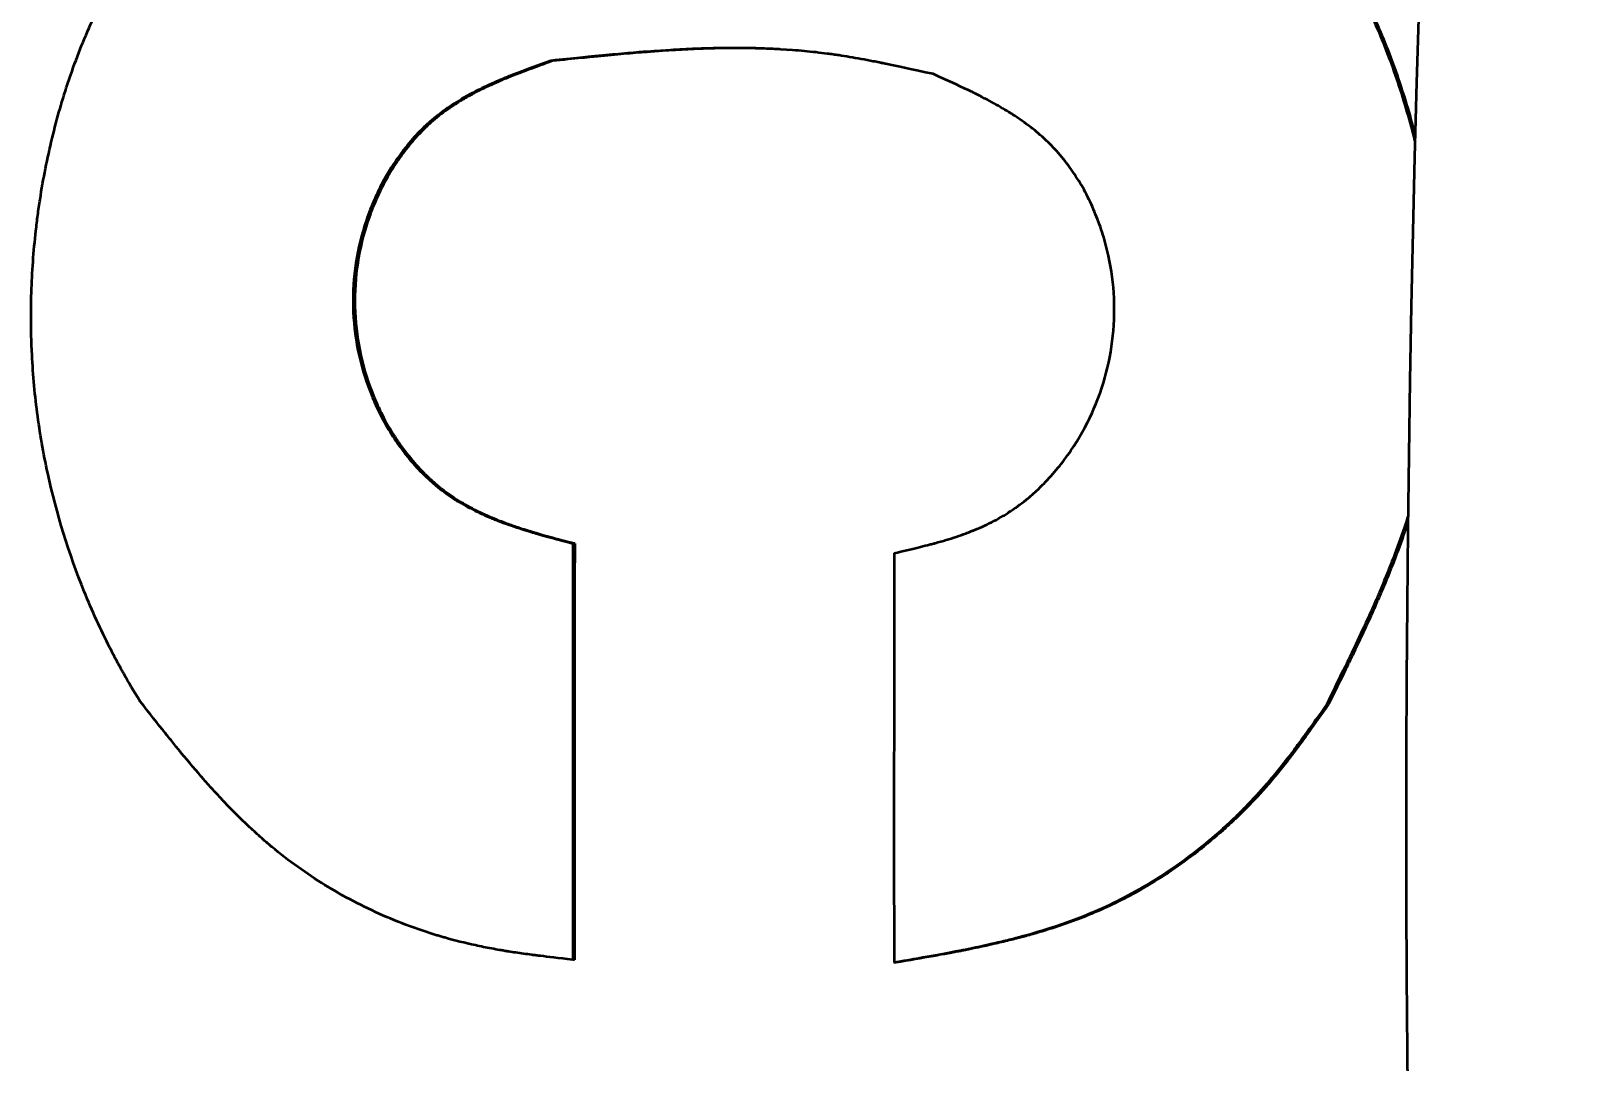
# Model space of a CAD drawing. Header units: millimetres. Extents: x 1510 to 10524, y 7125 to 13164.
# Drawn here: x 5035.53 to 5037.041, y 10710.47 to 10711.475 of the extents above; entities that cross this region are included whole.
import ezdxf

# ---------------------------------------------------------------- set-up
doc = ezdxf.new("R2010")
doc.units = ezdxf.units.MM
doc.header["$LTSCALE"] = 4
doc.layers.add('Visible (ISO)', color=7, linetype='Continuous', lineweight=50)

msp = doc.modelspace()

# ---------------------------------------------------------------- linework, layer by layer
at = {"layer": 'Visible (ISO)'}
for p, q in [((5036.0384, 10711.4457), (5036.0367, 10711.4458)), ((5036.0599, 10710.9751), (5036.0581, 10710.9752)), ((5036.7946, 10710.8184), (5036.7929, 10710.8184)), ((5036.0598, 10710.5694), (5036.0581, 10710.5693)), ((5036.3729, 10710.5665), (5036.3711, 10710.5665))]:
    msp.add_line(p, q, dxfattribs=at)
msp.add_arc((5062.5703, 10710.6982), 25.7, 159.16048, 200.83952, dxfattribs=at)
for centre, major_axis, ratio, start_param, end_param in [((5049.7792, 10710.6982), (0, -78.6783), 0.174396, 4.708869, 4.714027), ((5049.7234, 10710.6982), (0, -78.6683), 0.173686, 4.708869, 4.714027), ((5049.764, 10710.6982), (-0.0001, 76.875), 0.174216, 1.567316, 1.572509)]:
    msp.add_ellipse(centre, major_axis=major_axis, ratio=ratio, start_param=start_param, end_param=end_param, dxfattribs=at)
for points, knots in [([(5035.6363, 10710.8212), (5035.6299, 10710.8317), (5035.6248, 10710.8403), (5035.6211, 10710.847), (5035.6208, 10710.8474), (5035.6205, 10710.848), (5035.6201, 10710.8486), (5035.6198, 10710.8491), (5035.6195, 10710.8497), (5035.6192, 10710.8502), (5035.6186, 10710.8513), (5035.618, 10710.8524), (5035.6174, 10710.8535), (5035.6162, 10710.8557), (5035.615, 10710.8579), (5035.6138, 10710.8601), (5035.6115, 10710.8645), (5035.6092, 10710.8689), (5035.6069, 10710.8734), (5035.5978, 10710.8913), (5035.5895, 10710.9095), (5035.5819, 10710.9283), (5035.5668, 10710.9657), (5035.5549, 10711.0042), (5035.5463, 10711.0436), (5035.5442, 10711.0534), (5035.5423, 10711.0632), (5035.5405, 10711.0731), (5035.5388, 10711.0829), (5035.5373, 10711.0929), (5035.536, 10711.1028), (5035.5334, 10711.1227), (5035.5317, 10711.1428), (5035.5308, 10711.1631), (5035.5305, 10711.1682), (5035.5304, 10711.1731), (5035.5302, 10711.1782), (5035.5301, 10711.1832), (5035.53, 10711.1882), (5035.53, 10711.1932), (5035.53, 10711.2033), (5035.5301, 10711.2133), (5035.5305, 10711.2234), (5035.5312, 10711.2435), (5035.5328, 10711.2637), (5035.5352, 10711.2839), (5035.5358, 10711.2889), (5035.5364, 10711.2941), (5035.5371, 10711.2992), (5035.5379, 10711.3043), (5035.5386, 10711.3094), (5035.5394, 10711.3144), (5035.541, 10711.3245), (5035.5428, 10711.3345), (5035.5449, 10711.3444), (5035.5489, 10711.3642), (5035.5537, 10711.3837), (5035.5593, 10711.4027), (5035.5596, 10711.4039), (5035.56, 10711.4052), (5035.5604, 10711.4064), (5035.5608, 10711.4076), (5035.5611, 10711.4089), (5035.5615, 10711.4101), (5035.5623, 10711.4126), (5035.563, 10711.415), (5035.5638, 10711.4175), (5035.5654, 10711.4224), (5035.567, 10711.4273), (5035.5687, 10711.4321), (5035.572, 10711.4417), (5035.5756, 10711.4512), (5035.5793, 10711.4605), (5035.5868, 10711.4791), (5035.595, 10711.497), (5035.6041, 10711.5142), (5035.6052, 10711.5164), (5035.6063, 10711.5184), (5035.6074, 10711.5205), (5035.6086, 10711.5226), (5035.6097, 10711.5247), (5035.6109, 10711.5268), (5035.6133, 10711.5311), (5035.6157, 10711.5353), (5035.6183, 10711.5396), (5035.6233, 10711.5482), (5035.6287, 10711.5568), (5035.6345, 10711.5656), (5035.6348, 10711.5661), (5035.6351, 10711.5665), (5035.6354, 10711.567), (5035.6357, 10711.5675), (5035.6361, 10711.568), (5035.6364, 10711.5685), (5035.637, 10711.5694), (5035.6377, 10711.5704), (5035.6383, 10711.5714), (5035.6396, 10711.5734), (5035.641, 10711.5753), (5035.6423, 10711.5773), (5035.645, 10711.5813), (5035.6478, 10711.5853), (5035.6507, 10711.5893), (5035.6565, 10711.5975), (5035.6626, 10711.6058), (5035.6691, 10711.6143), (5035.6695, 10711.6149), (5035.6697, 10711.6152), (5035.6701, 10711.6157), (5035.6704, 10711.6161), (5035.6707, 10711.6165), (5035.6711, 10711.617), (5035.6717, 10711.6179), (5035.6724, 10711.6188), (5035.6731, 10711.6197), (5035.6745, 10711.6215), (5035.6759, 10711.6233), (5035.6773, 10711.6251), (5035.6802, 10711.6288), (5035.6832, 10711.6326), (5035.6863, 10711.6366), (5035.6926, 10711.6444), (5035.6993, 10711.6527), (5035.7065, 10711.6614), (5035.7065, 10711.6615), (5035.7065, 10711.6615), (5035.7066, 10711.6615), (5035.7068, 10711.6618), (5035.7073, 10711.6624), (5035.7077, 10711.6629), (5035.7082, 10711.6635), (5035.7086, 10711.664), (5035.7091, 10711.6646), (5035.7101, 10711.6658), (5035.7112, 10711.6672), (5035.7124, 10711.6686), (5035.7148, 10711.6715), (5035.7177, 10711.6749), (5035.7209, 10711.6787), (5035.7274, 10711.6864), (5035.7355, 10711.6961), (5035.7453, 10711.7076)], [0, 0, 0, 0, 0.03125, 0.03125, 0.03125, 0.033203, 0.033203, 0.033203, 0.035156, 0.035156, 0.035156, 0.039062, 0.039062, 0.039062, 0.046875, 0.046875, 0.046875, 0.0625, 0.0625, 0.0625, 0.125, 0.125, 0.125, 0.25, 0.25, 0.25, 0.28125, 0.28125, 0.28125, 0.3125, 0.3125, 0.3125, 0.375, 0.375, 0.375, 0.390625, 0.390625, 0.390625, 0.40625, 0.40625, 0.40625, 0.4375, 0.4375, 0.4375, 0.5, 0.5, 0.5, 0.515625, 0.515625, 0.515625, 0.53125, 0.53125, 0.53125, 0.5625, 0.5625, 0.5625, 0.625, 0.625, 0.625, 0.628906, 0.628906, 0.628906, 0.632812, 0.632812, 0.632812, 0.640625, 0.640625, 0.640625, 0.65625, 0.65625, 0.65625, 0.6875, 0.6875, 0.6875, 0.75, 0.75, 0.75, 0.757812, 0.757812, 0.757812, 0.765625, 0.765625, 0.765625, 0.78125, 0.78125, 0.78125, 0.8125, 0.8125, 0.8125, 0.814453, 0.814453, 0.814453, 0.816406, 0.816406, 0.816406, 0.820312, 0.820312, 0.820312, 0.828125, 0.828125, 0.828125, 0.84375, 0.84375, 0.84375, 0.875, 0.875, 0.875, 0.876953, 0.876953, 0.876953, 0.878906, 0.878906, 0.878906, 0.882812, 0.882812, 0.882812, 0.890625, 0.890625, 0.890625, 0.90625, 0.90625, 0.90625, 0.9375, 0.9375, 0.9375, 0.937744, 0.937744, 0.937744, 0.941406, 0.941406, 0.941406, 0.945312, 0.945312, 0.945312, 0.953125, 0.953125, 0.953125, 0.96875, 0.96875, 0.96875, 1, 1, 1, 1]), ([(5036.6862, 10711.7048), (5036.6947, 10711.6964), (5036.7017, 10711.6894), (5036.7071, 10711.6836), (5036.7075, 10711.6832), (5036.708, 10711.6827), (5036.7084, 10711.6823), (5036.7088, 10711.6818), (5036.7092, 10711.6813), (5036.7097, 10711.6809), (5036.7105, 10711.68), (5036.7114, 10711.6791), (5036.7122, 10711.6782), (5036.7139, 10711.6763), (5036.7156, 10711.6745), (5036.7173, 10711.6727), (5036.7206, 10711.669), (5036.7239, 10711.6652), (5036.7272, 10711.6614), (5036.7403, 10711.6463), (5036.7527, 10711.6307), (5036.7645, 10711.6144), (5036.788, 10711.5819), (5036.8088, 10711.5475), (5036.8265, 10711.5114), (5036.8309, 10711.5024), (5036.8351, 10711.4934), (5036.8391, 10711.4842), (5036.8432, 10711.4751), (5036.847, 10711.4658), (5036.8506, 10711.4565), (5036.8579, 10711.4378), (5036.8644, 10711.4188), (5036.8701, 10711.3993), (5036.873, 10711.3896), (5036.8756, 10711.3801), (5036.8781, 10711.3703), (5036.8784, 10711.3691), (5036.8787, 10711.3678), (5036.879, 10711.3666)], [0, 0, 0, 0, 0.03125, 0.03125, 0.03125, 0.0332031, 0.0332031, 0.0332031, 0.0351562, 0.0351562, 0.0351562, 0.0390625, 0.0390625, 0.0390625, 0.046875, 0.046875, 0.046875, 0.0625, 0.0625, 0.0625, 0.125, 0.125, 0.125, 0.25, 0.25, 0.25, 0.28125, 0.28125, 0.28125, 0.3125, 0.3125, 0.3125, 0.375, 0.375, 0.375, 0.40625, 0.40625, 0.40625, 0.4102352, 0.4102352, 0.4102352, 0.4102352]), ([(5036.6879, 10711.7047), (5036.6922, 10711.7005), (5036.696, 10711.6966), (5036.6995, 10711.6931), (5036.7026, 10711.69), (5036.7053, 10711.6872), (5036.7078, 10711.6846), (5036.7081, 10711.6842), (5036.7084, 10711.6839), (5036.7088, 10711.6835), (5036.7092, 10711.6831), (5036.7097, 10711.6826), (5036.7101, 10711.6821), (5036.7106, 10711.6817), (5036.711, 10711.6812), (5036.7114, 10711.6808), (5036.7123, 10711.6798), (5036.7131, 10711.6789), (5036.7139, 10711.678), (5036.7158, 10711.6761), (5036.7174, 10711.6743), (5036.719, 10711.6725), (5036.7224, 10711.6688), (5036.7254, 10711.6653), (5036.7289, 10711.6613), (5036.742, 10711.6462), (5036.7544, 10711.6306), (5036.7662, 10711.6143), (5036.778, 10711.598), (5036.7891, 10711.5813), (5036.7994, 10711.5641), (5036.8098, 10711.547), (5036.8194, 10711.5292), (5036.8282, 10711.5113), (5036.8327, 10711.5023), (5036.8368, 10711.4933), (5036.8409, 10711.4841), (5036.8449, 10711.475), (5036.8487, 10711.4657), (5036.8524, 10711.4564), (5036.8596, 10711.4377), (5036.8662, 10711.4185), (5036.8719, 10711.3992), (5036.8745, 10711.3904), (5036.8769, 10711.3817), (5036.8792, 10711.3728)], [0, 0, 0, 0, 0.015625, 0.015625, 0.015625, 0.0292433, 0.0292433, 0.0292433, 0.03125, 0.03125, 0.03125, 0.0328366, 0.0328366, 0.0328366, 0.0344887, 0.0344887, 0.0344887, 0.0379968, 0.0379968, 0.0379968, 0.0458017, 0.0458017, 0.0458017, 0.0625, 0.0625, 0.0625, 0.125, 0.125, 0.125, 0.1875, 0.1875, 0.1875, 0.25, 0.25, 0.25, 0.2812966, 0.2812966, 0.2812966, 0.3125004, 0.3125004, 0.3125004, 0.375, 0.375, 0.375, 0.4035941, 0.4035941, 0.4035941, 0.4035941]), ([(5036.4092, 10711.4329), (5036.3892, 10711.4373), (5036.3739, 10711.4406), (5036.3633, 10711.4428), (5036.363, 10711.4428), (5036.3623, 10711.443), (5036.3617, 10711.4431), (5036.3612, 10711.4432), (5036.3607, 10711.4433), (5036.3602, 10711.4434), (5036.3591, 10711.4436), (5036.3581, 10711.4438), (5036.357, 10711.444), (5036.355, 10711.4444), (5036.3529, 10711.4448), (5036.3509, 10711.4452), (5036.3469, 10711.446), (5036.3429, 10711.4467), (5036.3391, 10711.4474), (5036.3314, 10711.4488), (5036.3242, 10711.45), (5036.3173, 10711.4511), (5036.3156, 10711.4513), (5036.3136, 10711.4516), (5036.3118, 10711.4519), (5036.31, 10711.4521), (5036.3081, 10711.4524), (5036.3063, 10711.4526), (5036.3026, 10711.4531), (5036.2988, 10711.4535), (5036.2951, 10711.454), (5036.2876, 10711.4548), (5036.28, 10711.4555), (5036.2722, 10711.4561), (5036.2568, 10711.4573), (5036.2408, 10711.458), (5036.2244, 10711.4582), (5036.2239, 10711.4582), (5036.2236, 10711.4582), (5036.2232, 10711.4582), (5036.2227, 10711.4582), (5036.2223, 10711.4582), (5036.2219, 10711.4582), (5036.221, 10711.4582), (5036.2201, 10711.4582), (5036.2193, 10711.4582), (5036.2175, 10711.4582), (5036.2158, 10711.4582), (5036.214, 10711.4582), (5036.2104, 10711.4582), (5036.2068, 10711.4581), (5036.2032, 10711.4581), (5036.1958, 10711.458), (5036.1883, 10711.4578), (5036.1805, 10711.4575), (5036.1649, 10711.4569), (5036.1483, 10711.4559), (5036.1308, 10711.4546), (5036.1302, 10711.4546), (5036.1299, 10711.4546), (5036.1295, 10711.4545), (5036.1291, 10711.4545), (5036.1286, 10711.4545), (5036.1282, 10711.4544), (5036.1273, 10711.4544), (5036.1264, 10711.4543), (5036.1255, 10711.4542), (5036.1237, 10711.4541), (5036.1219, 10711.4539), (5036.1201, 10711.4538), (5036.1164, 10711.4535), (5036.1126, 10711.4532), (5036.1087, 10711.4528), (5036.1009, 10711.4521), (5036.0926, 10711.4514), (5036.0838, 10711.4505), (5036.0827, 10711.4504), (5036.0826, 10711.4504), (5036.0819, 10711.4503), (5036.0813, 10711.4503), (5036.0806, 10711.4502), (5036.0799, 10711.4501), (5036.0785, 10711.45), (5036.0771, 10711.4499), (5036.0755, 10711.4497), (5036.0724, 10711.4494), (5036.0688, 10711.449), (5036.0649, 10711.4486), (5036.0571, 10711.4478), (5036.0477, 10711.4469), (5036.0367, 10711.4458)], [0, 0, 0, 0, 0.125, 0.125, 0.125, 0.128906, 0.128906, 0.128906, 0.132812, 0.132812, 0.132812, 0.140625, 0.140625, 0.140625, 0.15625, 0.15625, 0.15625, 0.1875, 0.1875, 0.1875, 0.25, 0.25, 0.25, 0.265625, 0.265625, 0.265625, 0.28125, 0.28125, 0.28125, 0.3125, 0.3125, 0.3125, 0.375, 0.375, 0.375, 0.5, 0.5, 0.5, 0.503906, 0.503906, 0.503906, 0.507812, 0.507812, 0.507812, 0.515625, 0.515625, 0.515625, 0.53125, 0.53125, 0.53125, 0.5625, 0.5625, 0.5625, 0.625, 0.625, 0.625, 0.75, 0.75, 0.75, 0.753906, 0.753906, 0.753906, 0.757812, 0.757812, 0.757812, 0.765625, 0.765625, 0.765625, 0.78125, 0.78125, 0.78125, 0.8125, 0.8125, 0.8125, 0.875, 0.875, 0.875, 0.882812, 0.882812, 0.882812, 0.890625, 0.890625, 0.890625, 0.90625, 0.90625, 0.90625, 0.9375, 0.9375, 0.9375, 1, 1, 1, 1]), ([(5036.2594, 10711.457), (5036.2554, 10711.4572), (5036.2514, 10711.4574), (5036.2473, 10711.4575), (5036.2413, 10711.4578), (5036.2353, 10711.4579), (5036.2291, 10711.458), (5036.2281, 10711.458), (5036.227, 10711.458), (5036.2262, 10711.4581), (5036.2257, 10711.4581), (5036.2253, 10711.4581), (5036.2249, 10711.4581), (5036.2245, 10711.4581), (5036.224, 10711.4581), (5036.2236, 10711.4581), (5036.2227, 10711.4581), (5036.2219, 10711.4581), (5036.221, 10711.4581), (5036.2193, 10711.4581), (5036.2175, 10711.4581), (5036.2157, 10711.4581), (5036.2123, 10711.4581), (5036.2087, 10711.458), (5036.2049, 10711.458), (5036.1976, 10711.4579), (5036.1897, 10711.4577), (5036.1822, 10711.4574), (5036.1744, 10711.4571), (5036.1664, 10711.4567), (5036.1581, 10711.4562), (5036.1539, 10711.456), (5036.1497, 10711.4557), (5036.1455, 10711.4554), (5036.1429, 10711.4553), (5036.1402, 10711.4551), (5036.1375, 10711.4549), (5036.1359, 10711.4548), (5036.1335, 10711.4546), (5036.1325, 10711.4545), (5036.132, 10711.4545), (5036.1317, 10711.4545), (5036.1312, 10711.4544), (5036.1308, 10711.4544), (5036.1304, 10711.4544), (5036.1299, 10711.4543), (5036.1291, 10711.4543), (5036.1282, 10711.4542), (5036.1273, 10711.4541), (5036.1256, 10711.454), (5036.1238, 10711.4538), (5036.1218, 10711.4537), (5036.1185, 10711.4534), (5036.1147, 10711.4531), (5036.1104, 10711.4527), (5036.1032, 10711.4521), (5036.0948, 10711.4513), (5036.0855, 10711.4504), (5036.0844, 10711.4503), (5036.0843, 10711.4503), (5036.0837, 10711.4502), (5036.083, 10711.4502), (5036.0824, 10711.4501), (5036.0817, 10711.45), (5036.0803, 10711.4499), (5036.0788, 10711.4498), (5036.0772, 10711.4496), (5036.0741, 10711.4493), (5036.0705, 10711.4489), (5036.0666, 10711.4485), (5036.0583, 10711.4477), (5036.0485, 10711.4467), (5036.0384, 10711.4457)], [0.4138875, 0.4138875, 0.4138875, 0.4138875, 0.4455582, 0.4455582, 0.4455582, 0.4926052, 0.4926052, 0.4926052, 0.5, 0.5, 0.5, 0.5046148, 0.5046148, 0.5046148, 0.5091097, 0.5091097, 0.5091097, 0.5177978, 0.5177978, 0.5177978, 0.5342619, 0.5342619, 0.5342619, 0.5650487, 0.5650487, 0.5650487, 0.6251352, 0.6251352, 0.6251352, 0.6875676, 0.6875676, 0.6875676, 0.7187838, 0.7187838, 0.7187838, 0.7380516, 0.7380516, 0.7380516, 0.75, 0.75, 0.75, 0.7566073, 0.7566073, 0.7566073, 0.7627621, 0.7627621, 0.7627621, 0.7740672, 0.7740672, 0.7740672, 0.7940098, 0.7940098, 0.7940098, 0.8280666, 0.8280666, 0.8280666, 0.8863961, 0.8863961, 0.8863961, 0.8932912, 0.8932912, 0.8932912, 0.9001513, 0.9001513, 0.9001513, 0.9138173, 0.9138173, 0.9138173, 0.9412769, 0.9412769, 0.9412769, 1, 1, 1, 1]), ([(5036.0367, 10711.4458), (5036.0186, 10711.4393), (5036.0053, 10711.4343), (5035.9968, 10711.4309), (5035.9965, 10711.4308), (5035.9959, 10711.4306), (5035.9954, 10711.4304), (5035.995, 10711.4302), (5035.9945, 10711.43), (5035.9941, 10711.4298), (5035.9932, 10711.4295), (5035.9923, 10711.4291), (5035.9914, 10711.4287), (5035.9897, 10711.428), (5035.9879, 10711.4273), (5035.9862, 10711.4266), (5035.9828, 10711.4251), (5035.9795, 10711.4236), (5035.9764, 10711.4222), (5035.97, 10711.4193), (5035.9641, 10711.4164), (5035.9587, 10711.4135), (5035.9584, 10711.4133), (5035.9579, 10711.413), (5035.9575, 10711.4128), (5035.9571, 10711.4126), (5035.9567, 10711.4124), (5035.9563, 10711.4122), (5035.9555, 10711.4117), (5035.9547, 10711.4113), (5035.9539, 10711.4108), (5035.9523, 10711.41), (5035.9508, 10711.4091), (5035.9492, 10711.4081), (5035.9462, 10711.4063), (5035.9432, 10711.4045), (5035.9403, 10711.4026), (5035.9346, 10711.3988), (5035.9292, 10711.3949), (5035.9242, 10711.3908), (5035.923, 10711.3898), (5035.9216, 10711.3887), (5035.9203, 10711.3876), (5035.919, 10711.3865), (5035.9177, 10711.3853), (5035.9164, 10711.3842), (5035.9139, 10711.3819), (5035.9114, 10711.3795), (5035.909, 10711.377), (5035.9041, 10711.372), (5035.8994, 10711.3667), (5035.8949, 10711.361), (5035.8938, 10711.3596), (5035.8928, 10711.3583), (5035.8917, 10711.3569), (5035.8907, 10711.3555), (5035.8896, 10711.3541), (5035.8886, 10711.3526), (5035.8865, 10711.3498), (5035.8845, 10711.3468), (5035.8826, 10711.3438), (5035.8787, 10711.3379), (5035.8751, 10711.3316), (5035.8717, 10711.3252), (5035.87, 10711.3219), (5035.8685, 10711.3188), (5035.867, 10711.3155), (5035.8654, 10711.3123), (5035.864, 10711.309), (5035.8626, 10711.3056), (5035.8599, 10711.299), (5035.8574, 10711.2922), (5035.8552, 10711.2853), (5035.8508, 10711.2714), (5035.8478, 10711.2576), (5035.8459, 10711.2435), (5035.8441, 10711.2294), (5035.8435, 10711.2152), (5035.8441, 10711.2008), (5035.8454, 10711.172), (5035.8517, 10711.1443), (5035.8628, 10711.1176), (5035.8683, 10711.1043), (5035.8751, 10711.0915), (5035.8828, 10711.0794), (5035.8847, 10711.0764), (5035.8868, 10711.0734), (5035.8889, 10711.0705), (5035.891, 10711.0675), (5035.8931, 10711.0647), (5035.8953, 10711.0619), (5035.8997, 10711.0564), (5035.9043, 10711.0511), (5035.9091, 10711.0461), (5035.9116, 10711.0436), (5035.9141, 10711.0411), (5035.9167, 10711.0387), (5035.9193, 10711.0363), (5035.9219, 10711.034), (5035.9245, 10711.0318), (5035.9298, 10711.0273), (5035.9353, 10711.0233), (5035.941, 10711.0195), (5035.9425, 10711.0186), (5035.9437, 10711.0178), (5035.9451, 10711.0169), (5035.9465, 10711.0161), (5035.9479, 10711.0152), (5035.9493, 10711.0144), (5035.9522, 10711.0127), (5035.9551, 10711.0111), (5035.9582, 10711.0095), (5035.9643, 10711.0063), (5035.9707, 10711.0033), (5035.9775, 10711.0004), (5035.9779, 10711.0002), (5035.9782, 10711.0001), (5035.9786, 10711), (5035.9789, 10710.9998), (5035.9793, 10710.9997), (5035.9796, 10710.9995), (5035.9804, 10710.9992), (5035.9811, 10710.9989), (5035.9818, 10710.9986), (5035.9833, 10710.9981), (5035.9848, 10710.9975), (5035.9863, 10710.9969), (5035.9894, 10710.9957), (5035.9926, 10710.9945), (5035.9959, 10710.9934), (5036.0025, 10710.9911), (5036.0095, 10710.9888), (5036.0171, 10710.9865), (5036.018, 10710.9862), (5036.0182, 10710.9862), (5036.0188, 10710.986), (5036.0194, 10710.9858), (5036.02, 10710.9856), (5036.0206, 10710.9855), (5036.0218, 10710.9851), (5036.0232, 10710.9847), (5036.0246, 10710.9843), (5036.0274, 10710.9835), (5036.0305, 10710.9826), (5036.0339, 10710.9817), (5036.0408, 10710.9798), (5036.0489, 10710.9776), (5036.0581, 10710.9752)], [0, 0, 0, 0, 0.0625, 0.0625, 0.0625, 0.064453, 0.064453, 0.064453, 0.066406, 0.066406, 0.066406, 0.070312, 0.070312, 0.070312, 0.078125, 0.078125, 0.078125, 0.09375, 0.09375, 0.09375, 0.125, 0.125, 0.125, 0.126953, 0.126953, 0.126953, 0.128906, 0.128906, 0.128906, 0.132812, 0.132812, 0.132812, 0.140625, 0.140625, 0.140625, 0.15625, 0.15625, 0.15625, 0.1875, 0.1875, 0.1875, 0.195312, 0.195312, 0.195312, 0.203125, 0.203125, 0.203125, 0.21875, 0.21875, 0.21875, 0.25, 0.25, 0.25, 0.257812, 0.257812, 0.257812, 0.265625, 0.265625, 0.265625, 0.28125, 0.28125, 0.28125, 0.3125, 0.3125, 0.3125, 0.328125, 0.328125, 0.328125, 0.34375, 0.34375, 0.34375, 0.375, 0.375, 0.375, 0.4375, 0.4375, 0.4375, 0.5, 0.5, 0.5, 0.625, 0.625, 0.625, 0.6875, 0.6875, 0.6875, 0.703125, 0.703125, 0.703125, 0.71875, 0.71875, 0.71875, 0.75, 0.75, 0.75, 0.765625, 0.765625, 0.765625, 0.78125, 0.78125, 0.78125, 0.8125, 0.8125, 0.8125, 0.820312, 0.820312, 0.820312, 0.828125, 0.828125, 0.828125, 0.84375, 0.84375, 0.84375, 0.875, 0.875, 0.875, 0.876953, 0.876953, 0.876953, 0.878906, 0.878906, 0.878906, 0.882812, 0.882812, 0.882812, 0.890625, 0.890625, 0.890625, 0.90625, 0.90625, 0.90625, 0.9375, 0.9375, 0.9375, 0.941406, 0.941406, 0.941406, 0.945312, 0.945312, 0.945312, 0.953125, 0.953125, 0.953125, 0.96875, 0.96875, 0.96875, 1, 1, 1, 1]), ([(5036.0384, 10711.4457), (5036.0294, 10711.4424), (5036.0215, 10711.4395), (5036.0148, 10711.4371), (5036.0086, 10711.4347), (5036.0034, 10711.4328), (5035.9993, 10711.4311), (5035.999, 10711.431), (5035.9988, 10711.4309), (5035.9979, 10711.4306), (5035.9971, 10711.4303), (5035.9965, 10711.43), (5035.9958, 10711.4297), (5035.9949, 10711.4293), (5035.994, 10711.429), (5035.9932, 10711.4286), (5035.9911, 10711.4278), (5035.9894, 10711.4271), (5035.988, 10711.4265), (5035.9842, 10711.4248), (5035.9819, 10711.4239), (5035.9781, 10711.4221), (5035.9749, 10711.4206), (5035.9719, 10711.4192), (5035.9689, 10711.4177), (5035.9674, 10711.417), (5035.966, 10711.4163), (5035.9646, 10711.4156), (5035.9639, 10711.4152), (5035.9632, 10711.4148), (5035.9625, 10711.4145), (5035.9618, 10711.4141), (5035.9613, 10711.4138), (5035.9604, 10711.4134), (5035.9601, 10711.4132), (5035.9596, 10711.413), (5035.9592, 10711.4127), (5035.9588, 10711.4125), (5035.9584, 10711.4123), (5035.958, 10711.4121), (5035.9572, 10711.4116), (5035.9564, 10711.4112), (5035.9556, 10711.4108), (5035.954, 10711.4098), (5035.9524, 10711.4089), (5035.951, 10711.4081), (5035.9479, 10711.4062), (5035.9451, 10711.4045), (5035.9421, 10711.4025), (5035.9392, 10711.4006), (5035.9364, 10711.3987), (5035.9337, 10711.3967), (5035.931, 10711.3948), (5035.9286, 10711.3929), (5035.9259, 10711.3908), (5035.9247, 10711.3897), (5035.9233, 10711.3886), (5035.922, 10711.3875), (5035.9207, 10711.3864), (5035.9194, 10711.3852), (5035.9182, 10711.3841), (5035.9156, 10711.3818), (5035.9132, 10711.3794), (5035.9107, 10711.3769), (5035.9083, 10711.3744), (5035.9059, 10711.3718), (5035.9035, 10711.3692), (5035.9012, 10711.3665), (5035.8988, 10711.3637), (5035.8967, 10711.3609), (5035.8956, 10711.3596), (5035.8945, 10711.3582), (5035.8934, 10711.3568), (5035.8924, 10711.3554), (5035.8914, 10711.354), (5035.8903, 10711.3525), (5035.8883, 10711.3497), (5035.8863, 10711.3467), (5035.8843, 10711.3438), (5035.8805, 10711.3378), (5035.8768, 10711.3314), (5035.8735, 10711.3251), (5035.8718, 10711.3219), (5035.8702, 10711.3187), (5035.8687, 10711.3154), (5035.8672, 10711.3122), (5035.8657, 10711.3089), (5035.8643, 10711.3056), (5035.8616, 10711.2989), (5035.8591, 10711.2921), (5035.8569, 10711.2852), (5035.8526, 10711.2714), (5035.8495, 10711.2576), (5035.8477, 10711.2434), (5035.8458, 10711.2294), (5035.8452, 10711.2151), (5035.8459, 10711.2007), (5035.8472, 10711.172), (5035.8533, 10711.1444), (5035.8645, 10711.1176), (5035.8673, 10711.1108), (5035.8704, 10711.1043), (5035.8737, 10711.0979), (5035.8771, 10711.0916), (5035.8806, 10711.0855), (5035.8845, 10711.0794), (5035.8865, 10711.0764), (5035.8886, 10711.0733), (5035.8906, 10711.0704), (5035.8927, 10711.0675), (5035.8949, 10711.0647), (5035.8971, 10711.0619), (5035.9015, 10711.0563), (5035.9059, 10711.0511), (5035.9109, 10711.046), (5035.9133, 10711.0435), (5035.9159, 10711.041), (5035.9184, 10711.0386), (5035.921, 10711.0362), (5035.9236, 10711.034), (5035.9263, 10711.0317), (5035.9289, 10711.0295), (5035.9316, 10711.0274), (5035.9344, 10711.0254), (5035.9371, 10711.0233), (5035.9401, 10711.0212), (5035.9428, 10711.0195), (5035.9442, 10711.0186), (5035.9454, 10711.0178), (5035.9469, 10711.0169), (5035.9482, 10711.016), (5035.9496, 10711.0152), (5035.9511, 10711.0144), (5035.9539, 10711.0127), (5035.9569, 10711.011), (5035.9599, 10711.0095), (5035.9652, 10711.0067), (5035.9708, 10711.004), (5035.9767, 10711.0015), (5035.9775, 10711.0011), (5035.9785, 10711.0007), (5035.9792, 10711.0004), (5035.9797, 10711.0002), (5035.9799, 10711.0001), (5035.9803, 10710.9999), (5035.9807, 10710.9998), (5035.981, 10710.9996), (5035.9814, 10710.9995), (5035.9821, 10710.9992), (5035.9828, 10710.9989), (5035.9836, 10710.9986), (5035.985, 10710.998), (5035.9865, 10710.9974), (5035.9881, 10710.9968), (5035.9911, 10710.9957), (5035.9944, 10710.9945), (5035.9976, 10710.9933), (5036.0012, 10710.9921), (5036.0048, 10710.9909), (5036.0087, 10710.9896), (5036.0113, 10710.9888), (5036.014, 10710.9879), (5036.0167, 10710.9871), (5036.0174, 10710.9869), (5036.0184, 10710.9866), (5036.0188, 10710.9865), (5036.0196, 10710.9862), (5036.0198, 10710.9862), (5036.0205, 10710.986), (5036.021, 10710.9858), (5036.0217, 10710.9856), (5036.0223, 10710.9854), (5036.0235, 10710.9851), (5036.0248, 10710.9847), (5036.0263, 10710.9843), (5036.0289, 10710.9835), (5036.0321, 10710.9826), (5036.0357, 10710.9817), (5036.0426, 10710.9797), (5036.0515, 10710.9774), (5036.0599, 10710.9751)], [0, 0, 0, 0, 0.03125, 0.03125, 0.03125, 0.060547, 0.060547, 0.060547, 0.063075, 0.063075, 0.063075, 0.064916, 0.064916, 0.064916, 0.067695, 0.067695, 0.067695, 0.074848, 0.074848, 0.074848, 0.093736, 0.093736, 0.093736, 0.109375, 0.109375, 0.109375, 0.117187, 0.117187, 0.117187, 0.121094, 0.121094, 0.121094, 0.125, 0.125, 0.125, 0.126654, 0.126654, 0.126654, 0.128367, 0.128367, 0.128367, 0.131966, 0.131966, 0.131966, 0.139798, 0.139798, 0.139798, 0.156247, 0.156247, 0.156247, 0.171875, 0.171875, 0.171875, 0.1875, 0.1875, 0.1875, 0.195076, 0.195076, 0.195076, 0.202909, 0.202909, 0.202909, 0.21875, 0.21875, 0.21875, 0.234375, 0.234375, 0.234375, 0.25, 0.25, 0.25, 0.257952, 0.257952, 0.257952, 0.265747, 0.265747, 0.265747, 0.281251, 0.281251, 0.281251, 0.3125, 0.3125, 0.3125, 0.328266, 0.328266, 0.328266, 0.343835, 0.343835, 0.343835, 0.375, 0.375, 0.375, 0.437623, 0.437623, 0.437623, 0.5, 0.5, 0.5, 0.625, 0.625, 0.625, 0.65625, 0.65625, 0.65625, 0.6875, 0.6875, 0.6875, 0.703045, 0.703045, 0.703045, 0.718749, 0.718749, 0.718749, 0.75, 0.75, 0.75, 0.765534, 0.765534, 0.765534, 0.781251, 0.781251, 0.781251, 0.796875, 0.796875, 0.796875, 0.8125, 0.8125, 0.8125, 0.820585, 0.820585, 0.820585, 0.828363, 0.828363, 0.828363, 0.843756, 0.843756, 0.843756, 0.871094, 0.871094, 0.871094, 0.875, 0.875, 0.875, 0.877288, 0.877288, 0.877288, 0.879466, 0.879466, 0.879466, 0.883586, 0.883586, 0.883586, 0.891274, 0.891274, 0.891274, 0.906272, 0.906272, 0.906272, 0.923089, 0.923089, 0.923089, 0.934623, 0.934623, 0.934623, 0.9375, 0.9375, 0.9375, 0.943428, 0.943428, 0.943428, 0.948408, 0.948408, 0.948408, 0.956971, 0.956971, 0.956971, 0.971681, 0.971681, 0.971681, 1, 1, 1, 1]), ([(5036.3712, 10710.9657), (5036.3801, 10710.9678), (5036.3879, 10710.9696), (5036.3979, 10710.9721), (5036.4009, 10710.9729), (5036.4051, 10710.9739), (5036.4065, 10710.9743), (5036.4083, 10710.9748), (5036.4094, 10710.9751), (5036.4104, 10710.9753), (5036.411, 10710.9755), (5036.4111, 10710.9755), (5036.4186, 10710.9776), (5036.4255, 10710.9796), (5036.4351, 10710.9829), (5036.4382, 10710.9839), (5036.4427, 10710.9856), (5036.4453, 10710.9866), (5036.4478, 10710.9876), (5036.4492, 10710.9881), (5036.4495, 10710.9882), (5036.4565, 10710.9911), (5036.4627, 10710.994), (5036.4717, 10710.9987), (5036.4746, 10711.0003), (5036.4788, 10711.0028), (5036.4802, 10711.0037), (5036.4829, 10711.0054), (5036.4842, 10711.0063), (5036.4912, 10711.0109), (5036.4966, 10711.015), (5036.5045, 10711.0215), (5036.5071, 10711.0238), (5036.5122, 10711.0285), (5036.5147, 10711.031), (5036.522, 10711.0384), (5036.5266, 10711.0435), (5036.5354, 10711.0543), (5036.5397, 10711.06), (5036.5515, 10711.0774), (5036.5584, 10711.0897), (5036.5758, 10711.128), (5036.5827, 10711.1548), (5036.5862, 10711.1969), (5036.5862, 10711.2108), (5036.5837, 10711.2386), (5036.5813, 10711.2522), (5036.5759, 10711.2729), (5036.5738, 10711.2797), (5036.5702, 10711.2896), (5036.569, 10711.2928), (5036.5663, 10711.2993), (5036.565, 10711.3025), (5036.5605, 10711.3122), (5036.5573, 10711.3184), (5036.5503, 10711.3303), (5036.5467, 10711.336), (5036.5386, 10711.3472), (5036.5343, 10711.3525), (5036.5276, 10711.36), (5036.5253, 10711.3625), (5036.5217, 10711.3661), (5036.5205, 10711.3672), (5036.5186, 10711.369), (5036.518, 10711.3695), (5036.5168, 10711.3707), (5036.5161, 10711.3713), (5036.5109, 10711.376), (5036.5059, 10711.38), (5036.4977, 10711.386), (5036.495, 10711.388), (5036.4906, 10711.3909), (5036.4881, 10711.3926), (5036.4854, 10711.3943), (5036.4839, 10711.3953), (5036.4834, 10711.3955), (5036.478, 10711.3989), (5036.4724, 10711.4021), (5036.4634, 10711.4071), (5036.4603, 10711.4087), (5036.4555, 10711.4112), (5036.4524, 10711.4128), (5036.4492, 10711.4143), (5036.4475, 10711.4152), (5036.4472, 10711.4153), (5036.4386, 10711.4196), (5036.426, 10711.4254), (5036.4092, 10711.4329)], [0, 0, 0, 0, 0.03125, 0.03125, 0.046875, 0.046875, 0.054688, 0.054688, 0.058594, 0.061523, 0.061523, 0.0625, 0.0625, 0.09375, 0.09375, 0.109375, 0.109375, 0.117188, 0.123047, 0.123047, 0.125, 0.125, 0.15625, 0.15625, 0.171875, 0.171875, 0.179688, 0.179688, 0.1875, 0.1875, 0.21875, 0.21875, 0.234375, 0.234375, 0.25, 0.25, 0.28125, 0.28125, 0.3125, 0.3125, 0.375, 0.375, 0.5, 0.5, 0.5625, 0.5625, 0.625, 0.625, 0.65625, 0.65625, 0.671875, 0.671875, 0.6875, 0.6875, 0.71875, 0.71875, 0.75, 0.75, 0.78125, 0.78125, 0.796875, 0.796875, 0.804688, 0.804688, 0.808594, 0.808594, 0.8125, 0.8125, 0.84375, 0.84375, 0.859375, 0.859375, 0.867188, 0.873047, 0.873047, 0.875, 0.875, 0.90625, 0.90625, 0.921875, 0.921875, 0.929688, 0.936523, 0.936523, 0.9375, 0.9375, 1, 1, 1, 1]), ([(5036.8721, 10711.0015), (5036.8705, 10710.9965), (5036.8689, 10710.9915), (5036.8671, 10710.9865), (5036.8606, 10710.9676), (5036.853, 10710.948), (5036.8443, 10710.9276), (5036.844, 10710.927), (5036.8439, 10710.9266), (5036.8436, 10710.9261), (5036.8434, 10710.9256), (5036.8432, 10710.925), (5036.843, 10710.9245), (5036.8425, 10710.9235), (5036.8421, 10710.9224), (5036.8416, 10710.9213), (5036.8407, 10710.9192), (5036.8397, 10710.9171), (5036.8388, 10710.9149), (5036.8368, 10710.9105), (5036.8348, 10710.9061), (5036.8328, 10710.9015), (5036.8286, 10710.8923), (5036.8241, 10710.8828), (5036.8194, 10710.8728), (5036.8191, 10710.8721), (5036.819, 10710.8719), (5036.8188, 10710.8715), (5036.8186, 10710.871), (5036.8183, 10710.8706), (5036.8181, 10710.8701), (5036.8177, 10710.8692), (5036.8173, 10710.8683), (5036.8168, 10710.8674), (5036.8159, 10710.8655), (5036.815, 10710.8636), (5036.814, 10710.8616), (5036.8121, 10710.8576), (5036.8101, 10710.8534), (5036.8078, 10710.8489), (5036.8034, 10710.8398), (5036.7984, 10710.8296), (5036.7929, 10710.8184)], [0.7957285, 0.7957285, 0.7957285, 0.7957285, 0.8125, 0.8125, 0.8125, 0.875, 0.875, 0.875, 0.8769531, 0.8769531, 0.8769531, 0.8789062, 0.8789062, 0.8789062, 0.8828125, 0.8828125, 0.8828125, 0.890625, 0.890625, 0.890625, 0.90625, 0.90625, 0.90625, 0.9375, 0.9375, 0.9375, 0.9394531, 0.9394531, 0.9394531, 0.9414062, 0.9414062, 0.9414062, 0.9453125, 0.9453125, 0.9453125, 0.953125, 0.953125, 0.953125, 0.96875, 0.96875, 0.96875, 1, 1, 1, 1]), ([(5036.872, 10710.9959), (5036.871, 10710.9927), (5036.8699, 10710.9896), (5036.8688, 10710.9864), (5036.8656, 10710.977), (5036.8621, 10710.9674), (5036.8583, 10710.9576), (5036.8547, 10710.9484), (5036.8509, 10710.939), (5036.8469, 10710.9295), (5036.8466, 10710.9289), (5036.8463, 10710.9281), (5036.8461, 10710.9276), (5036.8458, 10710.927), (5036.8456, 10710.9266), (5036.8454, 10710.9261), (5036.8452, 10710.9255), (5036.8449, 10710.925), (5036.8447, 10710.9245), (5036.8443, 10710.9235), (5036.8438, 10710.9224), (5036.8433, 10710.9213), (5036.8424, 10710.9193), (5036.8415, 10710.9171), (5036.8405, 10710.9149), (5036.8386, 10710.9105), (5036.8365, 10710.9058), (5036.8345, 10710.9015), (5036.8306, 10710.8929), (5036.8264, 10710.8839), (5036.822, 10710.8746), (5036.8217, 10710.874), (5036.8213, 10710.8732), (5036.8211, 10710.8727), (5036.8208, 10710.8721), (5036.8207, 10710.8719), (5036.8205, 10710.8714), (5036.8203, 10710.871), (5036.8201, 10710.8706), (5036.8199, 10710.8701), (5036.8195, 10710.8693), (5036.819, 10710.8684), (5036.8186, 10710.8674), (5036.8177, 10710.8656), (5036.8168, 10710.8637), (5036.8158, 10710.8616), (5036.814, 10710.8579), (5036.8119, 10710.8536), (5036.8096, 10710.8488), (5036.8051, 10710.8397), (5036.7998, 10710.8288), (5036.7946, 10710.8184)], [0.8021098, 0.8021098, 0.8021098, 0.8021098, 0.8125028, 0.8125028, 0.8125028, 0.84375, 0.84375, 0.84375, 0.8730469, 0.8730469, 0.8730469, 0.875, 0.875, 0.875, 0.8773222, 0.8773222, 0.8773222, 0.8795197, 0.8795197, 0.8795197, 0.8836524, 0.8836524, 0.8836524, 0.8913183, 0.8913183, 0.8913183, 0.9062545, 0.9062545, 0.9062545, 0.9355469, 0.9355469, 0.9355469, 0.9375, 0.9375, 0.9375, 0.9402352, 0.9402352, 0.9402352, 0.942793, 0.942793, 0.942793, 0.9475222, 0.9475222, 0.9475222, 0.9559926, 0.9559926, 0.9559926, 0.9710063, 0.9710063, 0.9710063, 1, 1, 1, 1]), ([(5036.0581, 10710.5693), (5036.044, 10710.5709), (5036.0335, 10710.5722), (5036.0267, 10710.573), (5036.0265, 10710.573), (5036.026, 10710.5731), (5036.0256, 10710.5731), (5036.0252, 10710.5732), (5036.0249, 10710.5732), (5036.0245, 10710.5733), (5036.0238, 10710.5734), (5036.0231, 10710.5735), (5036.0224, 10710.5736), (5036.021, 10710.5737), (5036.0196, 10710.5739), (5036.0182, 10710.5741), (5036.0154, 10710.5745), (5036.0128, 10710.5748), (5036.0102, 10710.5752), (5036.0049, 10710.5759), (5036, 10710.5766), (5035.9954, 10710.5774), (5035.9951, 10710.5774), (5035.9947, 10710.5775), (5035.9943, 10710.5775), (5035.994, 10710.5776), (5035.9936, 10710.5777), (5035.9933, 10710.5777), (5035.9926, 10710.5778), (5035.9919, 10710.5779), (5035.9912, 10710.5781), (5035.9899, 10710.5783), (5035.9885, 10710.5785), (5035.9871, 10710.5787), (5035.9844, 10710.5792), (5035.9817, 10710.5797), (5035.979, 10710.5802), (5035.9736, 10710.5812), (5035.9684, 10710.5823), (5035.9632, 10710.5834), (5035.9529, 10710.5856), (5035.9429, 10710.5881), (5035.9334, 10710.5909), (5035.9322, 10710.5912), (5035.9308, 10710.5916), (5035.9295, 10710.592), (5035.9282, 10710.5924), (5035.9269, 10710.5928), (5035.9256, 10710.5931), (5035.9231, 10710.5939), (5035.9205, 10710.5947), (5035.9179, 10710.5956), (5035.9128, 10710.5972), (5035.9078, 10710.5989), (5035.9027, 10710.6007), (5035.8927, 10710.6044), (5035.8828, 10710.6083), (5035.873, 10710.6126), (5035.8535, 10710.6211), (5035.8347, 10710.631), (5035.8165, 10710.6422), (5035.7983, 10710.6533), (5035.781, 10710.6657), (5035.7648, 10710.6793), (5035.7638, 10710.6801), (5035.7629, 10710.6808), (5035.762, 10710.6816), (5035.761, 10710.6824), (5035.7601, 10710.6833), (5035.7591, 10710.6841), (5035.7572, 10710.6857), (5035.7553, 10710.6874), (5035.7534, 10710.6891), (5035.7496, 10710.6925), (5035.7458, 10710.696), (5035.742, 10710.6996), (5035.7343, 10710.7069), (5035.7265, 10710.7146), (5035.7187, 10710.7229), (5035.7182, 10710.7234), (5035.7179, 10710.7237), (5035.7175, 10710.7241), (5035.7171, 10710.7246), (5035.7167, 10710.725), (5035.7163, 10710.7254), (5035.7155, 10710.7263), (5035.7147, 10710.7272), (5035.7138, 10710.7281), (5035.7122, 10710.7298), (5035.7105, 10710.7316), (5035.7088, 10710.7335), (5035.7055, 10710.7372), (5035.702, 10710.741), (5035.6985, 10710.745), (5035.6915, 10710.753), (5035.6842, 10710.7617), (5035.6765, 10710.7709), (5035.6761, 10710.7715), (5035.676, 10710.7715), (5035.6758, 10710.7718), (5035.6755, 10710.7721), (5035.6753, 10710.7724), (5035.675, 10710.7728), (5035.6745, 10710.7734), (5035.6739, 10710.7741), (5035.6733, 10710.7748), (5035.6722, 10710.7762), (5035.671, 10710.7777), (5035.6696, 10710.7794), (5035.667, 10710.7827), (5035.664, 10710.7864), (5035.6606, 10710.7906), (5035.6539, 10710.7989), (5035.6458, 10710.8091), (5035.6363, 10710.8212)], [0, 0, 0, 0, 0.0625, 0.0625, 0.0625, 0.0644531, 0.0644531, 0.0644531, 0.0664062, 0.0664062, 0.0664062, 0.0703125, 0.0703125, 0.0703125, 0.078125, 0.078125, 0.078125, 0.09375, 0.09375, 0.09375, 0.125, 0.125, 0.125, 0.1269531, 0.1269531, 0.1269531, 0.1289062, 0.1289062, 0.1289062, 0.1328125, 0.1328125, 0.1328125, 0.140625, 0.140625, 0.140625, 0.15625, 0.15625, 0.15625, 0.1875, 0.1875, 0.1875, 0.25, 0.25, 0.25, 0.2578125, 0.2578125, 0.2578125, 0.265625, 0.265625, 0.265625, 0.28125, 0.28125, 0.28125, 0.3125, 0.3125, 0.3125, 0.375, 0.375, 0.375, 0.5, 0.5, 0.5, 0.625, 0.625, 0.625, 0.6328125, 0.6328125, 0.6328125, 0.640625, 0.640625, 0.640625, 0.65625, 0.65625, 0.65625, 0.6875, 0.6875, 0.6875, 0.75, 0.75, 0.75, 0.7539062, 0.7539062, 0.7539062, 0.7578125, 0.7578125, 0.7578125, 0.765625, 0.765625, 0.765625, 0.78125, 0.78125, 0.78125, 0.8125, 0.8125, 0.8125, 0.875, 0.875, 0.875, 0.8789062, 0.8789062, 0.8789062, 0.8828125, 0.8828125, 0.8828125, 0.890625, 0.890625, 0.890625, 0.90625, 0.90625, 0.90625, 0.9375, 0.9375, 0.9375, 1, 1, 1, 1]), ([(5036.7929, 10710.8184), (5036.7851, 10710.8073), (5036.779, 10710.7986), (5036.7745, 10710.7923), (5036.7743, 10710.7921), (5036.774, 10710.7917), (5036.7738, 10710.7914), (5036.7736, 10710.7911), (5036.7734, 10710.7908), (5036.7732, 10710.7905), (5036.7728, 10710.7899), (5036.7723, 10710.7893), (5036.7719, 10710.7888), (5036.7711, 10710.7876), (5036.7702, 10710.7865), (5036.7694, 10710.7853), (5036.7678, 10710.7831), (5036.7662, 10710.7809), (5036.7646, 10710.7787), (5036.7614, 10710.7745), (5036.7584, 10710.7704), (5036.7555, 10710.7666), (5036.7551, 10710.7662), (5036.7546, 10710.7655), (5036.7542, 10710.765), (5036.7537, 10710.7644), (5036.7533, 10710.7638), (5036.7529, 10710.7633), (5036.752, 10710.7622), (5036.7511, 10710.7611), (5036.7503, 10710.76), (5036.7486, 10710.7578), (5036.7468, 10710.7556), (5036.7451, 10710.7535), (5036.7416, 10710.7492), (5036.7382, 10710.7451), (5036.7347, 10710.741), (5036.7277, 10710.733), (5036.7207, 10710.7253), (5036.7137, 10710.7182), (5036.7128, 10710.7173), (5036.7118, 10710.7162), (5036.7109, 10710.7153), (5036.7099, 10710.7143), (5036.7089, 10710.7134), (5036.708, 10710.7124), (5036.7061, 10710.7105), (5036.7041, 10710.7086), (5036.7022, 10710.7067), (5036.6983, 10710.703), (5036.6943, 10710.6994), (5036.6903, 10710.6958), (5036.6823, 10710.6886), (5036.6741, 10710.6817), (5036.6657, 10710.6752), (5036.6488, 10710.662), (5036.6312, 10710.6501), (5036.6128, 10710.6394), (5036.5943, 10710.6287), (5036.5753, 10710.6194), (5036.5557, 10710.6116), (5036.5545, 10710.6111), (5036.5534, 10710.6106), (5036.5523, 10710.6102), (5036.5511, 10710.6097), (5036.55, 10710.6093), (5036.5488, 10710.6089), (5036.5465, 10710.608), (5036.5441, 10710.6071), (5036.5417, 10710.6062), (5036.5369, 10710.6045), (5036.532, 10710.6028), (5036.5271, 10710.6012), (5036.5171, 10710.5979), (5036.5066, 10710.5948), (5036.4958, 10710.5919), (5036.4951, 10710.5917), (5036.4946, 10710.5915), (5036.4941, 10710.5914), (5036.4935, 10710.5912), (5036.4929, 10710.5911), (5036.4924, 10710.5909), (5036.4912, 10710.5906), (5036.49, 10710.5903), (5036.4889, 10710.59), (5036.4865, 10710.5894), (5036.4842, 10710.5888), (5036.4817, 10710.5882), (5036.4769, 10710.587), (5036.4719, 10710.5859), (5036.4667, 10710.5847), (5036.4564, 10710.5823), (5036.4455, 10710.58), (5036.4339, 10710.5778), (5036.4332, 10710.5776), (5036.433, 10710.5776), (5036.4326, 10710.5775), (5036.4321, 10710.5774), (5036.4317, 10710.5773), (5036.4312, 10710.5773), (5036.4302, 10710.5771), (5036.4293, 10710.5769), (5036.4283, 10710.5767), (5036.4263, 10710.5763), (5036.4242, 10710.5759), (5036.422, 10710.5755), (5036.4176, 10710.5747), (5036.4128, 10710.5738), (5036.4075, 10710.5729), (5036.3971, 10710.571), (5036.3849, 10710.5689), (5036.3711, 10710.5665)], [0, 0, 0, 0, 0.0625, 0.0625, 0.0625, 0.064453, 0.064453, 0.064453, 0.066406, 0.066406, 0.066406, 0.070312, 0.070312, 0.070312, 0.078125, 0.078125, 0.078125, 0.09375, 0.09375, 0.09375, 0.125, 0.125, 0.125, 0.128906, 0.128906, 0.128906, 0.132812, 0.132812, 0.132812, 0.140625, 0.140625, 0.140625, 0.15625, 0.15625, 0.15625, 0.1875, 0.1875, 0.1875, 0.25, 0.25, 0.25, 0.257812, 0.257812, 0.257812, 0.265625, 0.265625, 0.265625, 0.28125, 0.28125, 0.28125, 0.3125, 0.3125, 0.3125, 0.375, 0.375, 0.375, 0.5, 0.5, 0.5, 0.625, 0.625, 0.625, 0.632812, 0.632812, 0.632812, 0.640625, 0.640625, 0.640625, 0.65625, 0.65625, 0.65625, 0.6875, 0.6875, 0.6875, 0.75, 0.75, 0.75, 0.753906, 0.753906, 0.753906, 0.757812, 0.757812, 0.757812, 0.765625, 0.765625, 0.765625, 0.78125, 0.78125, 0.78125, 0.8125, 0.8125, 0.8125, 0.875, 0.875, 0.875, 0.878906, 0.878906, 0.878906, 0.882812, 0.882812, 0.882812, 0.890625, 0.890625, 0.890625, 0.90625, 0.90625, 0.90625, 0.9375, 0.9375, 0.9375, 1, 1, 1, 1]), ([(5036.7946, 10710.8184), (5036.7878, 10710.8086), (5036.7803, 10710.7981), (5036.7762, 10710.7923), (5036.776, 10710.7921), (5036.7758, 10710.7917), (5036.7755, 10710.7914), (5036.7753, 10710.7911), (5036.7751, 10710.7908), (5036.7749, 10710.7905), (5036.7745, 10710.7899), (5036.7741, 10710.7893), (5036.7736, 10710.7888), (5036.7728, 10710.7876), (5036.772, 10710.7864), (5036.7712, 10710.7853), (5036.7695, 10710.783), (5036.7679, 10710.7808), (5036.7663, 10710.7787), (5036.7658, 10710.778), (5036.7652, 10710.7772), (5036.7647, 10710.7765), (5036.7633, 10710.7747), (5036.762, 10710.773), (5036.7608, 10710.7713), (5036.7597, 10710.7699), (5036.7586, 10710.7685), (5036.7576, 10710.7672), (5036.7572, 10710.7667), (5036.7566, 10710.7658), (5036.7559, 10710.7649), (5036.7555, 10710.7644), (5036.755, 10710.7638), (5036.7546, 10710.7633), (5036.7537, 10710.7621), (5036.7529, 10710.761), (5036.752, 10710.76), (5036.7502, 10710.7577), (5036.7485, 10710.7555), (5036.7468, 10710.7535), (5036.7433, 10710.7492), (5036.7401, 10710.7453), (5036.7364, 10710.741), (5036.7329, 10710.737), (5036.7294, 10710.7331), (5036.726, 10710.7293), (5036.7242, 10710.7273), (5036.7225, 10710.7255), (5036.7207, 10710.7236), (5036.719, 10710.7218), (5036.7174, 10710.7201), (5036.7155, 10710.7182), (5036.7146, 10710.7173), (5036.7135, 10710.7162), (5036.7126, 10710.7153), (5036.7116, 10710.7143), (5036.7107, 10710.7133), (5036.7097, 10710.7124), (5036.7078, 10710.7105), (5036.7058, 10710.7086), (5036.7039, 10710.7067), (5036.6999, 10710.703), (5036.696, 10710.6993), (5036.692, 10710.6958), (5036.6839, 10710.6884), (5036.6757, 10710.6816), (5036.6674, 10710.6752), (5036.6506, 10710.662), (5036.6333, 10710.6503), (5036.6145, 10710.6394), (5036.5999, 10710.6309), (5036.585, 10710.6234), (5036.5698, 10710.6167), (5036.5657, 10710.6149), (5036.5613, 10710.6131), (5036.5574, 10710.6116), (5036.5562, 10710.6111), (5036.5552, 10710.6107), (5036.554, 10710.6102), (5036.5529, 10710.6098), (5036.5517, 10710.6093), (5036.5505, 10710.6089), (5036.5482, 10710.608), (5036.5459, 10710.6071), (5036.5434, 10710.6062), (5036.5387, 10710.6045), (5036.5337, 10710.6028), (5036.5288, 10710.6012), (5036.5238, 10710.5995), (5036.5187, 10710.5979), (5036.5135, 10710.5964), (5036.5089, 10710.595), (5036.5043, 10710.5937), (5036.4995, 10710.5924), (5036.4989, 10710.5922), (5036.4981, 10710.592), (5036.4975, 10710.5919), (5036.4968, 10710.5917), (5036.4964, 10710.5916), (5036.4958, 10710.5914), (5036.4952, 10710.5913), (5036.4947, 10710.5911), (5036.4941, 10710.591), (5036.493, 10710.5907), (5036.4918, 10710.5904), (5036.4906, 10710.5901), (5036.4884, 10710.5895), (5036.486, 10710.5889), (5036.4835, 10710.5883), (5036.4786, 10710.5871), (5036.4734, 10710.5858), (5036.4685, 10710.5847), (5036.4585, 10710.5824), (5036.4479, 10710.5802), (5036.4368, 10710.578), (5036.4364, 10710.5779), (5036.4359, 10710.5778), (5036.4357, 10710.5778), (5036.435, 10710.5777), (5036.4348, 10710.5776), (5036.4343, 10710.5775), (5036.4339, 10710.5775), (5036.4334, 10710.5774), (5036.4329, 10710.5773), (5036.432, 10710.5771), (5036.4311, 10710.5769), (5036.43, 10710.5767), (5036.4282, 10710.5764), (5036.4261, 10710.576), (5036.4237, 10710.5755), (5036.4196, 10710.5748), (5036.4148, 10710.5739), (5036.4093, 10710.5729), (5036.3987, 10710.571), (5036.3855, 10710.5687), (5036.3729, 10710.5665)], [0, 0, 0, 0, 0.053962, 0.053962, 0.053962, 0.055832, 0.055832, 0.055832, 0.057749, 0.057749, 0.057749, 0.061756, 0.061756, 0.061756, 0.070199, 0.070199, 0.070199, 0.087569, 0.087569, 0.087569, 0.09375, 0.09375, 0.09375, 0.109375, 0.109375, 0.109375, 0.123047, 0.123047, 0.123047, 0.128347, 0.128347, 0.128347, 0.131805, 0.131805, 0.131805, 0.139051, 0.139051, 0.139051, 0.154725, 0.154725, 0.154725, 0.187497, 0.187497, 0.187497, 0.21875, 0.21875, 0.21875, 0.234375, 0.234375, 0.234375, 0.25, 0.25, 0.25, 0.257235, 0.257235, 0.257235, 0.264534, 0.264534, 0.264534, 0.279316, 0.279316, 0.279316, 0.309569, 0.309569, 0.309569, 0.372279, 0.372279, 0.372279, 0.5, 0.5, 0.5, 0.598598, 0.598598, 0.598598, 0.625, 0.625, 0.625, 0.633247, 0.633247, 0.633247, 0.641249, 0.641249, 0.641249, 0.656792, 0.656792, 0.656792, 0.687511, 0.687511, 0.687511, 0.71875, 0.71875, 0.71875, 0.746094, 0.746094, 0.746094, 0.75, 0.75, 0.75, 0.754568, 0.754568, 0.754568, 0.758919, 0.758919, 0.758919, 0.767153, 0.767153, 0.767153, 0.782529, 0.782529, 0.782529, 0.812532, 0.812532, 0.812532, 0.873047, 0.873047, 0.873047, 0.875, 0.875, 0.875, 0.880995, 0.880995, 0.880995, 0.886443, 0.886443, 0.886443, 0.896254, 0.896254, 0.896254, 0.913339, 0.913339, 0.913339, 0.942954, 0.942954, 0.942954, 1, 1, 1, 1])]:
    msp.add_open_spline(points, degree=3, knots=knots, dxfattribs=at)

doc.saveas('drawing.dxf')
